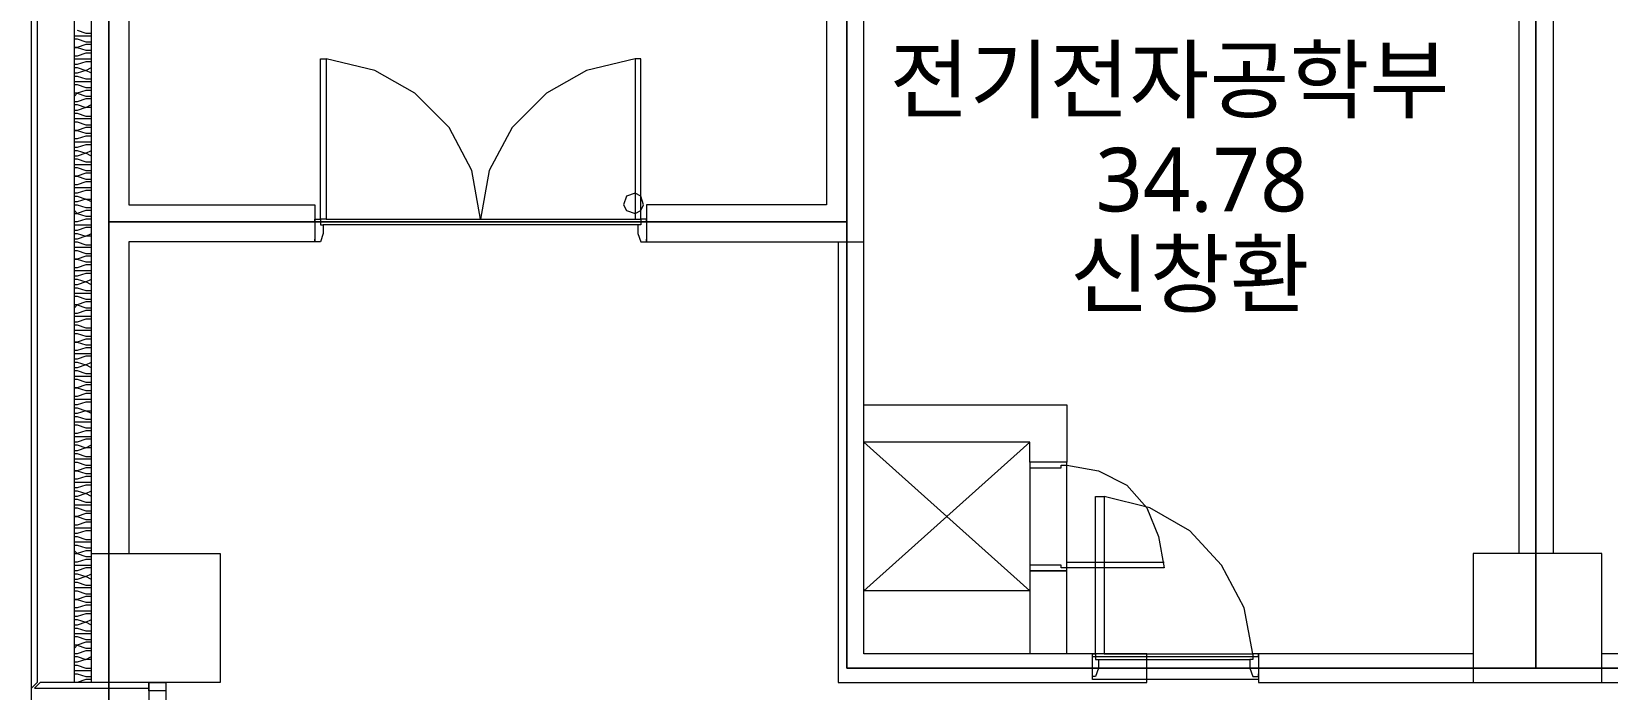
# Model space of a CAD drawing. Header units: millimetres. Extents: x -4048 to 127016, y -1911 to 106724.
# Drawn here: x 18495 to 27064, y 29569 to 33148 of the extents above; entities that cross this region are included whole.
import ezdxf

# ---------------------------------------------------------------- set-up
doc = ezdxf.new("R2010")
doc.units = ezdxf.units.MM
doc.layers.add('PDF_문자', color=7, linetype='Continuous')
doc.layers.add('PDF_형상', color=7, linetype='Continuous')
doc.styles.add('PDF 맑은 고딕', font='malgun.ttf')

msp = doc.modelspace()

# ---------------------------------------------------------------- linework, layer by layer
at = {"layer": 'PDF_형상', "lineweight": 5}
for points in [[(18526, 29608.1), (18494.8, 29577), (18494.8, 39375.3), (18526, 39344.2)], [(18821.5, 29608.1), (18821.5, 39064.2), (20127.9, 39064.2), (20127.9, 38862), (19225.8, 38862), (19225.8, 38659.8), (19023.6, 38659.8), (19023.6, 32205.4), (20034.6, 32205.4), (20034.6, 32003.3), (19023.6, 32003.3), (19023.6, 30308), (19521.3, 30308), (19521.3, 29608.1)], [(18914.8, 38970.9), (18914.8, 32112.1), (22927.4, 32112.1), (22927.4, 38970.9)], [(22927.4, 38970.9), (22927.4, 32112.1), (22927.4, 29685.9), (26675.6, 29685.9), (26675.6, 38970.9)], [(26675.6, 38970.9), (26675.6, 29685.9), (30423.8, 29685.9), (30423.8, 38970.9)], [(18743.7, 33060.8), (18790.3, 33045.3), (18821.5, 33045.3), (18821.5, 33060.8), (18821.5, 33076.4), (18790.3, 33076.4)], [(20065.7, 32127.7), (20065.7, 32998.6), (20096.8, 32998.6), (20096.8, 32127.7)], [(21807.6, 32127.7), (21807.6, 32998.6), (21776.5, 32998.6), (21776.5, 32127.7)], [(18743.7, 32812), (18790.3, 32796.4), (18821.5, 32796.4), (18821.5, 32812), (18821.5, 32827.6), (18790.3, 32827.6)], [(18743.7, 32609.8), (18790.3, 32594.3), (18821.5, 32594.3), (18821.5, 32609.8), (18821.5, 32625.4), (18790.3, 32625.4)], [(18743.7, 32361), (18790.3, 32345.4), (18821.5, 32345.4), (18821.5, 32361), (18821.5, 32376.5), (18790.3, 32376.5)], [(21776.5, 32158.8), (21807.6, 32174.3), (21823.1, 32205.4), (21807.6, 32252.1), (21776.5, 32267.7), (21729.8, 32252.1), (21714.3, 32205.4), (21729.8, 32174.3)], [(18743.7, 32158.8), (18790.3, 32143.2), (18821.5, 32143.2), (18821.5, 32158.8), (18821.5, 32174.3), (18790.3, 32174.3)], [(18743.7, 31909.9), (18790.3, 31894.4), (18821.5, 31894.4), (18821.5, 31909.9), (18821.5, 31925.5), (18790.3, 31925.5)], [(18743.7, 31661.1), (18790.3, 31645.5), (18821.5, 31645.5), (18821.5, 31661.1), (18821.5, 31676.7), (18790.3, 31676.7)], [(18743.7, 31458.9), (18790.3, 31443.4), (18821.5, 31443.4), (18821.5, 31458.9), (18821.5, 31474.5), (18790.3, 31474.5)], [(18743.7, 31210.1), (18790.3, 31194.5), (18821.5, 31194.5), (18821.5, 31210.1), (18821.5, 31225.6), (18790.3, 31225.6)], [(18743.7, 30759), (18790.3, 30743.5), (18821.5, 30743.5), (18821.5, 30759), (18821.5, 30774.6), (18790.3, 30774.6)], [(24280.5, 29763.7), (24280.5, 30619.1), (24327.1, 30619.1), (24327.1, 29763.7)], [(18743.7, 30510.2), (18790.3, 30494.6), (18821.5, 30494.6), (18821.5, 30510.2), (18821.5, 30525.8), (18790.3, 30525.8)], [(18743.7, 30308), (18790.3, 30292.5), (18821.5, 30292.5), (18821.5, 30308), (18821.5, 30323.6), (18790.3, 30323.6)], [(19521.3, 30308), (19521.3, 29608.1), (18821.5, 29608.1), (18821.5, 30308)], [(26333.4, 29608.1), (27033.3, 29608.1), (27033.3, 30308), (26333.4, 30308)], [(24093.8, 30245.8), (23922.7, 30245.8), (23922.7, 30214.7), (24124.9, 30214.7), (24124.9, 30230.2), (24093.8, 30230.2)], [(18743.7, 30059.2), (18790.3, 30043.6), (18821.5, 30043.6), (18821.5, 30059.2), (18821.5, 30074.7), (18790.3, 30074.7)], [(18743.7, 29810.3), (18790.3, 29794.8), (18821.5, 29794.8), (18821.5, 29810.3), (18821.5, 29825.9), (18790.3, 29825.9)], [(24264.9, 29748.1), (25167, 29748.1), (25167, 29623.7), (24264.9, 29623.7)], [(18541.5, 29608.1), (18510.4, 29577), (19132.5, 29577), (19132.5, 29608.1)], [(19225.8, 29608.1), (19225.8, 29561.5), (19132.5, 29561.5), (19132.5, 29608.1)]]:
    msp.add_lwpolyline(points, close=True, dxfattribs=at)
for points in [[(18728.1, 29608.1), (18728.1, 39157.5), (20127.9, 39157.5)], [(22880.7, 32003.3), (22880.7, 29608.1), (24560.4, 29608.1), (24560.4, 29763.7), (23020.7, 29763.7), (23020.7, 38862), (23720.6, 38862), (23720.6, 39064.2), (21729.8, 39064.2), (21729.8, 38862), (22818.5, 38862), (22818.5, 32205.4), (21838.7, 32205.4), (21838.7, 32003.3), (23020.7, 32003.3)], [(41684, 20447.6), (37935.8, 20447.6), (34187.6, 20447.6), (30423.8, 20447.6), (26675.6, 20447.6), (22927.4, 20447.6), (18914.8, 20447.6), (18914.8, 24460.2), (18914.8, 32112.1), (18914.8, 38970.9), (22927.4, 38970.9), (26675.6, 38970.9), (30423.8, 38970.9), (34187.6, 38970.9), (37935.8, 38970.9), (41684, 38970.9)], [(26582.3, 38364.3), (26582.3, 30308)], [(26768.9, 38364.3), (26768.9, 30308)], [(18821.5, 29608.1), (18821.5, 29623.7), (18790.3, 29623.7), (18743.7, 29608.1), (18728.1, 29608.1), (18728.1, 29623.7), (18728.1, 29639.2), (18728.1, 29654.8), (18743.7, 29654.8), (18790.3, 29639.2), (18821.5, 29639.2), (18821.5, 29654.8), (18821.5, 29670.4), (18790.3, 29670.4), (18743.7, 29670.4), (18728.1, 29670.4), (18728.1, 29685.9), (18728.1, 29701.5), (18743.7, 29701.5), (18790.3, 29685.9), (18821.5, 29685.9), (18821.5, 29701.5), (18821.5, 29732.6), (18790.3, 29732.6), (18743.7, 29717), (18728.1, 29717), (18728.1, 29732.6), (18728.1, 29748.1), (18743.7, 29748.1), (18790.3, 29732.6), (18821.5, 29748.1), (18821.5, 29763.7), (18821.5, 29779.2), (18790.3, 29779.2), (18743.7, 29763.7), (18728.1, 29763.7), (18728.1, 29779.2), (18728.1, 29794.8), (18743.7, 29810.3), (18728.1, 29810.3), (18728.1, 29825.9), (18728.1, 29841.4), (18728.1, 29857), (18743.7, 29857), (18790.3, 29841.4), (18821.5, 29841.4), (18821.5, 29857), (18821.5, 29872.5), (18790.3, 29872.5), (18743.7, 29872.5), (18728.1, 29872.5), (18728.1, 29888.1), (18728.1, 29903.6), (18743.7, 29903.6), (18790.3, 29888.1), (18821.5, 29888.1), (18821.5, 29903.6), (18821.5, 29919.2), (18790.3, 29934.7), (18743.7, 29919.2), (18728.1, 29919.2), (18728.1, 29934.7), (18728.1, 29950.3), (18743.7, 29950.3), (18790.3, 29934.7), (18821.5, 29950.3), (18821.5, 29965.9), (18821.5, 29981.4), (18790.3, 29981.4), (18743.7, 29965.9), (18728.1, 29965.9), (18728.1, 29981.4), (18728.1, 29997), (18743.7, 29997), (18790.3, 29997), (18821.5, 29997), (18821.5, 30012.5), (18821.5, 30028.1), (18790.3, 30028.1), (18743.7, 30012.5), (18728.1, 30012.5), (18728.1, 30028.1), (18728.1, 30043.6), (18728.1, 30059.2), (18743.7, 30059.2), (18728.1, 30059.2), (18728.1, 30074.7), (18728.1, 30090.3), (18728.1, 30105.8), (18743.7, 30105.8), (18790.3, 30090.3), (18821.5, 30090.3), (18821.5, 30105.8), (18821.5, 30121.4), (18790.3, 30121.4), (18743.7, 30121.4), (18728.1, 30121.4), (18728.1, 30136.9), (18728.1, 30152.5), (18743.7, 30152.5), (18790.3, 30136.9), (18821.5, 30136.9), (18821.5, 30152.5), (18821.5, 30168), (18790.3, 30183.6), (18743.7, 30168), (18728.1, 30168), (18728.1, 30183.6), (18728.1, 30199.1), (18743.7, 30199.1), (18790.3, 30183.6), (18821.5, 30199.1), (18821.5, 30214.7), (18821.5, 30230.2), (18790.3, 30230.2), (18743.7, 30214.7), (18728.1, 30214.7), (18728.1, 30230.2), (18728.1, 30245.8), (18743.7, 30245.8), (18790.3, 30245.8), (18821.5, 30245.8), (18821.5, 30261.4), (18821.5, 30276.9), (18790.3, 30276.9), (18743.7, 30261.4), (18728.1, 30261.4), (18728.1, 30276.9), (18728.1, 30292.5), (18728.1, 30308), (18743.7, 30308), (18728.1, 30323.6), (18728.1, 30339.1), (18728.1, 30354.7), (18743.7, 30354.7), (18790.3, 30339.1), (18821.5, 30339.1), (18821.5, 30354.7), (18821.5, 30370.2), (18790.3, 30370.2), (18743.7, 30370.2), (18728.1, 30370.2), (18728.1, 30385.8), (18728.1, 30401.3), (18743.7, 30401.3), (18790.3, 30385.8), (18821.5, 30385.8), (18821.5, 30416.9), (18821.5, 30432.4), (18790.3, 30432.4), (18743.7, 30416.9), (18728.1, 30416.9), (18728.1, 30432.4), (18728.1, 30448), (18743.7, 30448), (18790.3, 30448), (18821.5, 30448), (18821.5, 30463.5), (18821.5, 30479.1), (18790.3, 30479.1), (18743.7, 30463.5), (18728.1, 30463.5), (18728.1, 30479.1), (18728.1, 30494.6), (18728.1, 30510.2), (18743.7, 30510.2), (18728.1, 30510.2), (18728.1, 30525.8), (18728.1, 30541.3), (18728.1, 30556.9), (18743.7, 30556.9), (18790.3, 30541.3), (18821.5, 30541.3), (18821.5, 30556.9), (18821.5, 30572.4), (18790.3, 30572.4), (18743.7, 30572.4), (18728.1, 30572.4), (18728.1, 30588), (18728.1, 30603.5), (18743.7, 30603.5), (18790.3, 30588), (18821.5, 30588), (18821.5, 30603.5), (18821.5, 30619.1), (18790.3, 30634.6), (18743.7, 30619.1), (18728.1, 30619.1), (18728.1, 30634.6), (18728.1, 30650.2), (18743.7, 30650.2), (18790.3, 30634.6), (18821.5, 30650.2), (18821.5, 30665.7), (18821.5, 30681.3), (18790.3, 30681.3), (18743.7, 30665.7), (18728.1, 30665.7), (18728.1, 30681.3), (18728.1, 30696.8), (18743.7, 30696.8), (18790.3, 30696.8), (18821.5, 30696.8), (18821.5, 30712.4), (18821.5, 30727.9), (18790.3, 30727.9), (18743.7, 30712.4), (18728.1, 30712.4), (18728.1, 30727.9), (18728.1, 30743.5), (18728.1, 30759), (18743.7, 30759), (18728.1, 30759), (18728.1, 30774.6), (18728.1, 30790.1), (18728.1, 30805.7), (18743.7, 30805.7), (18790.3, 30790.1), (18821.5, 30790.1), (18821.5, 30805.7), (18821.5, 30821.3), (18790.3, 30821.3), (18743.7, 30821.3), (18728.1, 30821.3), (18728.1, 30836.8), (18728.1, 30852.4), (18743.7, 30852.4), (18790.3, 30836.8), (18821.5, 30836.8), (18821.5, 30852.4), (18821.5, 30883.5), (18790.3, 30883.5), (18743.7, 30867.9), (18728.1, 30867.9), (18728.1, 30883.5), (18728.1, 30899), (18743.7, 30899), (18790.3, 30883.5), (18821.5, 30899), (18821.5, 30914.6), (18821.5, 30930.1), (18790.3, 30930.1), (18743.7, 30914.6), (18728.1, 30914.6), (18728.1, 30930.1), (18728.1, 30945.7), (18743.7, 30945.7), (18790.3, 30945.7), (18821.5, 30945.7), (18821.5, 30961.2), (18821.5, 30976.8), (18790.3, 30976.8), (18743.7, 30961.2), (18728.1, 30961.2), (18728.1, 30976.8), (18728.1, 30992.3), (18728.1, 31007.9), (18743.7, 31007.9), (18790.3, 30992.3), (18821.5, 30992.3), (18821.5, 31007.9), (18821.5, 31023.4), (18790.3, 31023.4), (18743.7, 31023.4), (18728.1, 31023.4), (18728.1, 31039), (18728.1, 31054.5), (18743.7, 31054.5), (18790.3, 31039), (18821.5, 31039), (18821.5, 31054.5), (18821.5, 31070.1), (18790.3, 31085.6), (18743.7, 31070.1), (18728.1, 31070.1), (18728.1, 31085.6), (18728.1, 31101.2), (18743.7, 31101.2), (18790.3, 31085.6), (18821.5, 31085.6), (18821.5, 31116.8), (18821.5, 31132.3), (18790.3, 31132.3), (18743.7, 31116.8), (18728.1, 31116.8), (18728.1, 31132.3), (18728.1, 31147.9), (18743.7, 31147.9), (18790.3, 31147.9), (18821.5, 31147.9), (18821.5, 31163.4), (18821.5, 31179), (18790.3, 31179), (18743.7, 31163.4), (18728.1, 31163.4), (18728.1, 31179), (18728.1, 31194.5), (18728.1, 31210.1), (18743.7, 31210.1), (18728.1, 31210.1), (18728.1, 31225.6), (18728.1, 31241.2), (18728.1, 31256.7), (18743.7, 31256.7), (18790.3, 31241.2), (18821.5, 31241.2), (18821.5, 31256.7), (18821.5, 31272.3), (18790.3, 31272.3), (18743.7, 31272.3), (18728.1, 31272.3), (18728.1, 31287.8), (18728.1, 31303.4), (18743.7, 31303.4), (18790.3, 31287.8), (18821.5, 31287.8), (18821.5, 31303.4), (18821.5, 31318.9), (18790.3, 31334.5), (18743.7, 31318.9), (18728.1, 31318.9), (18728.1, 31334.5), (18728.1, 31350), (18743.7, 31350), (18790.3, 31334.5), (18821.5, 31350), (18821.5, 31365.6), (18821.5, 31381.2), (18790.3, 31381.2), (18743.7, 31365.6), (18728.1, 31365.6), (18728.1, 31381.2), (18728.1, 31396.7), (18743.7, 31396.7), (18790.3, 31396.7), (18821.5, 31396.7), (18821.5, 31412.3), (18821.5, 31427.8), (18790.3, 31427.8), (18743.7, 31412.3), (18728.1, 31412.3), (18728.1, 31427.8), (18728.1, 31443.4), (18728.1, 31458.9), (18743.7, 31458.9), (18728.1, 31458.9), (18728.1, 31474.5), (18728.1, 31490), (18728.1, 31505.6), (18743.7, 31505.6), (18790.3, 31490), (18821.5, 31490), (18821.5, 31505.6), (18821.5, 31521.1), (18790.3, 31521.1), (18743.7, 31521.1), (18728.1, 31521.1), (18728.1, 31536.7), (18728.1, 31552.2), (18743.7, 31552.2), (18790.3, 31536.7), (18821.5, 31536.7), (18821.5, 31552.2), (18821.5, 31583.3), (18790.3, 31583.3), (18743.7, 31567.8), (18728.1, 31567.8), (18728.1, 31583.3), (18728.1, 31598.9), (18743.7, 31598.9), (18790.3, 31598.9), (18821.5, 31598.9), (18821.5, 31614.4), (18821.5, 31630), (18790.3, 31630), (18743.7, 31614.4), (18728.1, 31614.4), (18728.1, 31630), (18728.1, 31645.5), (18743.7, 31661.1), (18728.1, 31661.1), (18728.1, 31676.7), (18728.1, 31692.2), (18728.1, 31707.8), (18743.7, 31707.8), (18790.3, 31692.2), (18821.5, 31692.2), (18821.5, 31707.8), (18821.5, 31723.3), (18790.3, 31723.3), (18743.7, 31723.3), (18728.1, 31723.3), (18728.1, 31738.9), (18728.1, 31754.4), (18743.7, 31754.4), (18790.3, 31738.9), (18821.5, 31738.9), (18821.5, 31754.4), (18821.5, 31770), (18790.3, 31785.5), (18743.7, 31770), (18728.1, 31770), (18728.1, 31785.5), (18728.1, 31801.1), (18743.7, 31801.1), (18790.3, 31785.5), (18821.5, 31801.1), (18821.5, 31816.6), (18821.5, 31832.2), (18790.3, 31832.2), (18743.7, 31816.6), (18728.1, 31816.6), (18728.1, 31832.2), (18728.1, 31847.7), (18743.7, 31847.7), (18790.3, 31847.7), (18821.5, 31847.7), (18821.5, 31863.3), (18821.5, 31878.8), (18790.3, 31878.8), (18743.7, 31863.3), (18728.1, 31863.3), (18728.1, 31878.8), (18728.1, 31894.4), (18728.1, 31909.9), (18743.7, 31909.9), (18728.1, 31909.9), (18728.1, 31925.5), (18728.1, 31941), (18728.1, 31956.6), (18743.7, 31956.6), (18790.3, 31941), (18821.5, 31941), (18821.5, 31956.6), (18821.5, 31972.2), (18790.3, 31972.2), (18743.7, 31972.2), (18728.1, 31972.2), (18728.1, 31987.7), (18728.1, 32003.3), (18743.7, 32003.3), (18790.3, 31987.7), (18821.5, 31987.7), (18821.5, 32003.3), (18821.5, 32034.4), (18790.3, 32034.4), (18743.7, 32018.8), (18728.1, 32018.8), (18728.1, 32034.4), (18728.1, 32049.9), (18743.7, 32049.9), (18790.3, 32034.4), (18821.5, 32049.9), (18821.5, 32065.5), (18821.5, 32081), (18790.3, 32081), (18743.7, 32065.5), (18728.1, 32065.5), (18728.1, 32081), (18728.1, 32096.6), (18743.7, 32096.6), (18790.3, 32096.6), (18821.5, 32096.6), (18821.5, 32112.1), (18821.5, 32127.7), (18790.3, 32127.7), (18743.7, 32112.1), (18728.1, 32112.1), (18728.1, 32127.7), (18728.1, 32143.2), (18728.1, 32158.8), (18743.7, 32158.8), (18728.1, 32174.3), (18728.1, 32189.9), (18728.1, 32205.4), (18743.7, 32205.4), (18790.3, 32189.9), (18821.5, 32189.9), (18821.5, 32205.4), (18821.5, 32221), (18790.3, 32236.5), (18743.7, 32221), (18728.1, 32221), (18728.1, 32236.5), (18728.1, 32252.1), (18743.7, 32252.1), (18790.3, 32236.5), (18821.5, 32236.5), (18821.5, 32267.7), (18821.5, 32283.2), (18790.3, 32283.2), (18743.7, 32267.7), (18728.1, 32267.7), (18728.1, 32283.2), (18728.1, 32298.8), (18743.7, 32298.8), (18790.3, 32298.8), (18821.5, 32298.8), (18821.5, 32314.3), (18821.5, 32329.9), (18790.3, 32329.9), (18743.7, 32314.3), (18728.1, 32314.3), (18728.1, 32329.9), (18728.1, 32345.4), (18728.1, 32361), (18743.7, 32361), (18728.1, 32361), (18728.1, 32376.5), (18728.1, 32392.1), (18728.1, 32407.6), (18743.7, 32407.6), (18790.3, 32392.1), (18821.5, 32392.1), (18821.5, 32407.6), (18821.5, 32423.2), (18790.3, 32423.2), (18743.7, 32423.2), (18728.1, 32423.2), (18728.1, 32438.7), (18728.1, 32454.3), (18743.7, 32454.3), (18790.3, 32438.7), (18821.5, 32438.7), (18821.5, 32454.3), (18821.5, 32469.8), (18790.3, 32485.4), (18743.7, 32469.8), (18728.1, 32469.8), (18728.1, 32485.4), (18728.1, 32500.9), (18743.7, 32500.9), (18790.3, 32485.4), (18821.5, 32500.9), (18821.5, 32516.5), (18821.5, 32532.1), (18790.3, 32532.1), (18743.7, 32516.5), (18728.1, 32516.5), (18728.1, 32532.1), (18728.1, 32547.6), (18743.7, 32547.6), (18790.3, 32547.6), (18821.5, 32547.6), (18821.5, 32563.2), (18821.5, 32578.7), (18790.3, 32578.7), (18743.7, 32563.2), (18728.1, 32563.2), (18728.1, 32578.7), (18728.1, 32594.3), (18728.1, 32609.8), (18743.7, 32609.8), (18728.1, 32609.8), (18728.1, 32625.4), (18728.1, 32640.9), (18728.1, 32656.5), (18743.7, 32656.5), (18790.3, 32640.9), (18821.5, 32640.9), (18821.5, 32656.5), (18821.5, 32672), (18790.3, 32672), (18743.7, 32672), (18728.1, 32672), (18728.1, 32687.6), (18728.1, 32703.1), (18743.7, 32703.1), (18790.3, 32687.6), (18821.5, 32687.6), (18821.5, 32703.1), (18821.5, 32734.2), (18790.3, 32734.2), (18743.7, 32718.7), (18728.1, 32718.7), (18728.1, 32734.2), (18728.1, 32749.8), (18743.7, 32749.8), (18790.3, 32734.2), (18821.5, 32749.8), (18821.5, 32765.3), (18821.5, 32780.9), (18790.3, 32780.9), (18743.7, 32765.3), (18728.1, 32765.3), (18728.1, 32780.9), (18728.1, 32796.4), (18743.7, 32812), (18728.1, 32812), (18728.1, 32827.6), (18728.1, 32843.1), (18728.1, 32858.7), (18743.7, 32858.7), (18790.3, 32843.1), (18821.5, 32843.1), (18821.5, 32858.7), (18821.5, 32874.2), (18790.3, 32874.2), (18743.7, 32874.2), (18728.1, 32874.2), (18728.1, 32889.8), (18728.1, 32905.3), (18743.7, 32905.3), (18790.3, 32889.8), (18821.5, 32889.8), (18821.5, 32905.3), (18821.5, 32920.9), (18790.3, 32936.4), (18743.7, 32920.9), (18728.1, 32920.9), (18728.1, 32936.4), (18728.1, 32952), (18743.7, 32952), (18790.3, 32936.4), (18821.5, 32952), (18821.5, 32967.5), (18821.5, 32983.1), (18790.3, 32983.1), (18743.7, 32967.5), (18728.1, 32967.5), (18728.1, 32983.1), (18728.1, 32998.6), (18743.7, 32998.6), (18790.3, 32998.6), (18821.5, 32998.6), (18821.5, 33014.2), (18821.5, 33029.7), (18790.3, 33029.7), (18743.7, 33014.2), (18728.1, 33014.2), (18728.1, 33029.7), (18728.1, 33045.3), (18728.1, 33060.8), (18743.7, 33060.8), (18728.1, 33060.8), (18728.1, 33076.4), (18728.1, 33092), (18728.1, 33107.5), (18743.7, 33107.5), (18790.3, 33092), (18821.5, 33092), (18821.5, 33107.5), (18821.5, 33123.1), (18790.3, 33123.1), (18743.7, 33123.1), (18728.1, 33123.1), (18728.1, 33138.6), (18728.1, 33154.2)], [(18743.7, 33154.2), (18790.3, 33138.6), (18821.5, 33138.6), (18821.5, 33154.2)], [(21776.5, 32998.6), (21512.1, 32936.4), (21294.3, 32812), (21107.7, 32625.4), (20983.3, 32392.1), (20936.6, 32127.7), (20890, 32392.1), (20765.5, 32625.4), (20578.9, 32812), (20361.2, 32936.4), (20096.8, 32998.6)], [(41684, 29685.9), (37935.8, 29685.9), (34187.6, 29685.9), (22927.4, 29685.9), (22927.4, 32112.1), (18914.8, 32112.1), (18914.8, 27306.3), (22927.4, 27306.3), (22927.4, 24460.2), (18914.8, 24460.2), (18914.8, 20447.6), (22927.4, 20447.6), (22927.4, 27306.3), (26675.6, 27306.3), (30423.8, 27306.3), (34187.6, 27306.3), (37935.8, 27306.3), (41684, 27306.3)], [(20034.6, 32112.1), (20034.6, 32127.7), (20065.7, 32127.7), (20065.7, 32096.6), (20081.2, 32096.6), (20081.2, 32049.9), (20065.7, 32003.3), (20034.6, 32003.3), (20034.6, 32018.8)], [(21792, 32096.6), (20081.2, 32096.6)], [(20096.8, 32127.7), (21776.5, 32127.7)], [(21838.7, 32112.1), (21838.7, 32127.7), (21807.6, 32127.7), (21807.6, 32096.6), (21792, 32096.6), (21792, 32049.9), (21807.6, 32003.3), (21838.7, 32003.3), (21838.7, 32018.8)], [(23020.7, 31116.8), (24124.9, 31116.8), (24124.9, 30805.7), (23922.7, 30805.7), (23922.7, 30914.6), (23020.7, 30914.6), (23922.7, 30105.8), (23020.7, 30105.8), (23922.7, 30914.6)], [(23922.7, 30774.6), (24093.8, 30774.6), (24093.8, 30790.1), (24124.9, 30790.1), (24296, 30759), (24451.5, 30681.3), (24560.4, 30556.9), (24622.6, 30401.3), (24653.7, 30230.2), (24124.9, 30230.2), (24124.9, 30790.1), (24124.9, 30805.7), (23922.7, 30805.7), (23922.7, 30774.6), (23922.7, 30245.8)], [(24327.1, 29763.7), (25135.9, 29763.7), (25089.2, 30012.5), (24964.8, 30245.8), (24793.7, 30432.4), (24576, 30556.9), (24327.1, 30619.1)], [(24124.9, 30261.4), (24653.7, 30261.4)], [(27033.3, 29608.1), (27033.3, 30308), (26333.4, 30308), (26333.4, 29608.1)], [(24124.9, 29763.7), (24124.9, 30214.7), (23922.7, 30214.7), (23922.7, 29763.7)], [(24264.9, 29748.1), (24264.9, 29763.7), (24280.5, 29763.7), (24280.5, 29732.6), (24296, 29732.6), (24296, 29685.9), (24280.5, 29639.2), (24264.9, 29639.2), (24264.9, 29654.8)], [(25167, 29748.1), (25167, 29763.7), (25135.9, 29763.7), (25135.9, 29732.6), (25120.3, 29732.6), (25120.3, 29685.9), (25135.9, 29639.2), (25167, 29639.2), (25167, 29654.8)], [(26333.4, 29763.7), (25167, 29763.7), (25167, 29608.1), (29708.4, 29608.1), (29708.4, 29763.7), (27033.3, 29763.7)], [(24296, 29732.6), (25120.3, 29732.6)], [(18494.8, 27415.2), (18494.8, 29577)], [(19132.5, 29608.1), (19132.5, 27384.1)], [(19225.8, 29608.1), (19225.8, 27384.1)]]:
    msp.add_lwpolyline(points, dxfattribs=at)

# ---------------------------------------------------------------- texts
at = {"layer": 'PDF_문자', "char_height": 346.53, "attachment_point": 4, "style": 'PDF 맑은 고딕'}
for s, insert in [('전기전자공학부', (23160.7, 32867.9)), ('34.78', (24280.2, 32339)), ('신창환', (24140.4, 31810.6))]:
    msp.add_mtext(s, dxfattribs=dict(at, insert=insert))

doc.saveas('drawing.dxf')
